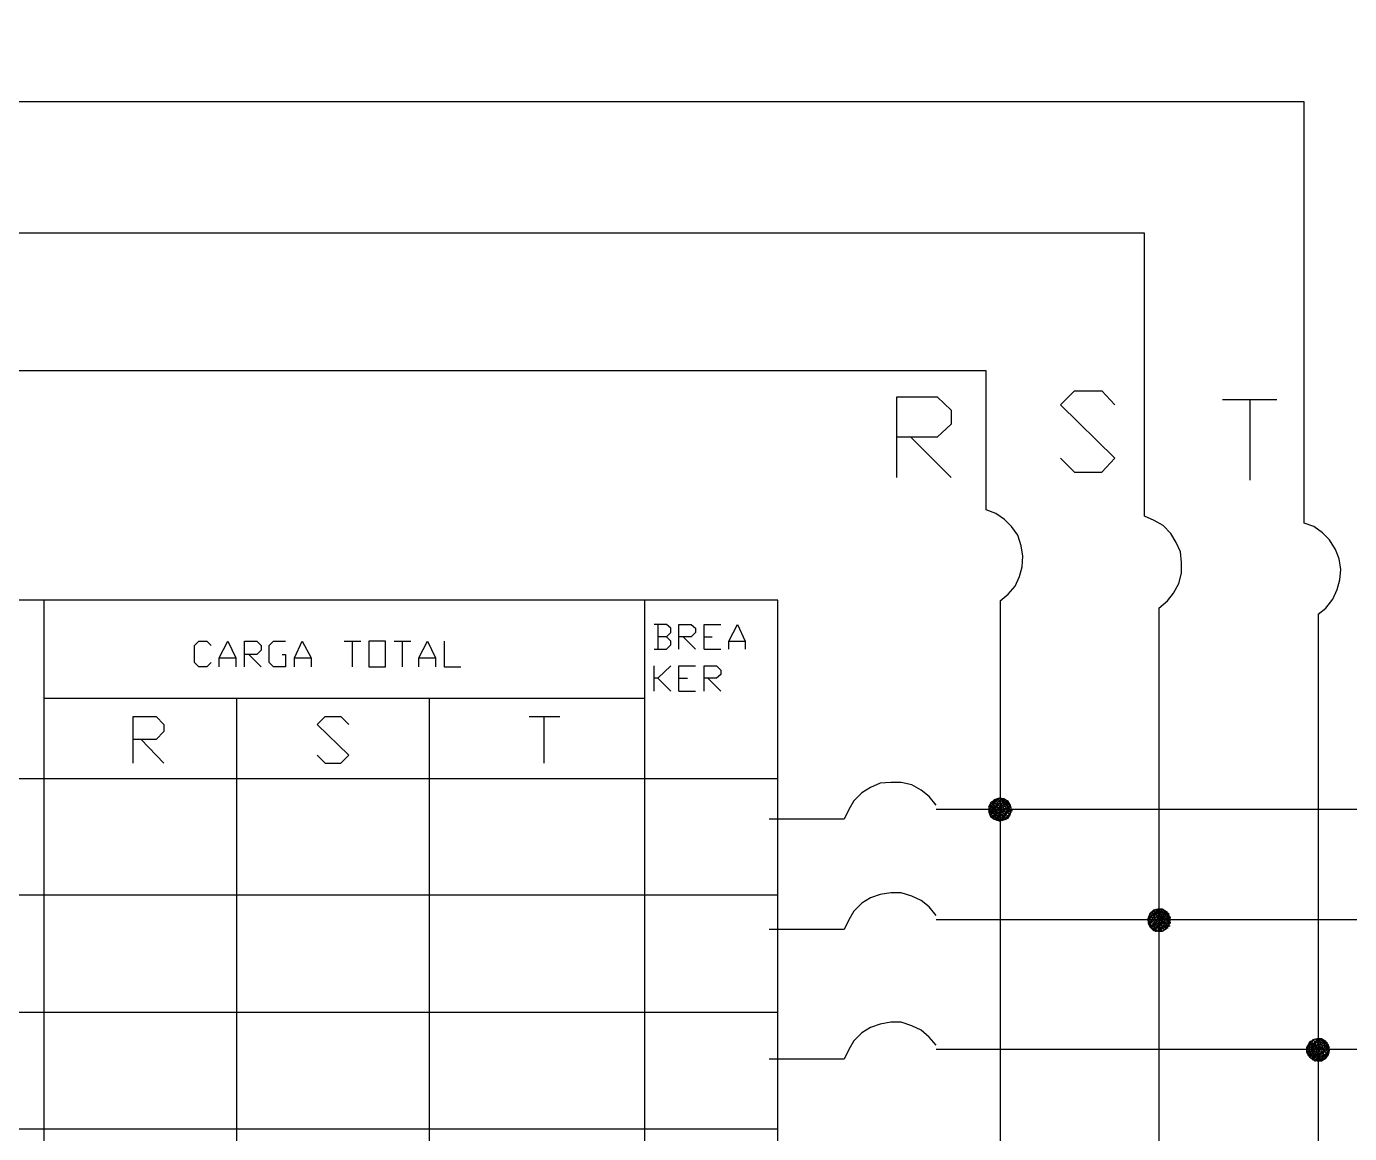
# Model space of a CAD drawing. Header units: metres. Extents: x 0 to 32.6, y 0 to 21.3.
# Drawn here: x 2.562 to 4.084, y 17.468 to 18.742 of the extents above; entities that cross this region are included whole.
import ezdxf

# ---------------------------------------------------------------- set-up
doc = ezdxf.new("R2010")
doc.units = ezdxf.units.M
doc.layers.add('TABLA', color=7, linetype='Continuous')

msp = doc.modelspace()

# ---------------------------------------------------------------- linework, layer by layer
at = {"layer": 'TABLA'}
for p, q in [((3.9383, 18.3127), (4.0008, 18.3127)), ((3.9696, 18.3127), (3.9696, 18.22)), ((3.5795, 18.2693), (3.6259, 18.223)), ((2.5817, 18.0819), (2.5817, 16.7999)), ((3.2731, 18.0819), (3.2731, 16.7999)), ((3.6823, 18.0809), (3.6823, 16.8583)), ((3.8648, 18.0728), (3.8648, 16.8523)), ((4.0482, 18.0658), (4.0482, 16.8492)), ((3.2883, 18.0537), (3.2883, 18.0254)), ((2.9274, 18.0345), (2.9466, 18.0345)), ((2.9365, 18.0345), (2.9365, 18.0053)), ((2.9849, 18.0345), (3.004, 18.0345)), ((2.994, 18.0345), (2.994, 18.0053)), ((3.3175, 18.0396), (3.3316, 18.0254)), ((3.3417, 18.0396), (3.3507, 18.0396)), ((3.3699, 18.0345), (3.389, 18.0345)), ((2.8176, 18.0194), (2.8317, 18.0053)), ((3.3417, 18.0254), (3.3608, 18.0254)), ((2.7833, 18.0154), (2.8025, 18.0154)), ((2.87, 18.0154), (2.8891, 18.0154)), ((3.0131, 18.0154), (3.0323, 18.0154)), ((3.2842, 17.9771), (3.2842, 18.0063)), ((3.2883, 17.9922), (3.3034, 17.9771)), ((3.3124, 17.9922), (3.3225, 17.9922)), ((3.3457, 17.9922), (3.3608, 17.9771)), ((3.3124, 17.9771), (3.3316, 17.9771)), ((2.5817, 17.969), (3.2731, 17.969)), ((2.8035, 17.969), (2.8035, 16.7999)), ((3.0252, 17.969), (3.0252, 16.7999)), ((3.1401, 17.9478), (3.1754, 17.9478)), ((3.1572, 17.9478), (3.1572, 17.8944)), ((2.6936, 17.9216), (2.7198, 17.8944)), ((3.4263, 17.8763), (1.8077, 17.8763)), ((3.6713, 17.8491), (3.6733, 17.8501)), ((3.6733, 17.8491), (3.6753, 17.8501)), ((3.6733, 17.847), (3.6743, 17.8491)), ((3.6743, 17.8511), (3.6753, 17.8511)), ((3.6743, 17.8481), (3.6763, 17.8491)), ((3.6753, 17.8511), (3.6773, 17.8521)), ((3.6753, 17.8491), (3.6763, 17.8511)), ((3.6763, 17.8501), (3.6783, 17.8511)), ((3.6763, 17.8481), (3.6773, 17.8501)), ((3.6773, 17.8511), (3.6783, 17.8531)), ((3.6783, 17.8521), (3.6803, 17.8531)), ((3.6783, 17.8501), (3.6793, 17.8521)), ((3.6783, 17.8491), (3.6793, 17.8501)), ((3.6793, 17.8531), (3.6803, 17.8531)), ((3.6793, 17.847), (3.6803, 17.8491)), ((3.6803, 17.8521), (3.6813, 17.8541)), ((3.6803, 17.8511), (3.6813, 17.8521)), ((3.6803, 17.8481), (3.6823, 17.8491)), ((3.6813, 17.8501), (3.6823, 17.8511)), ((3.6823, 17.8531), (3.6833, 17.8541)), ((3.6823, 17.8531), (3.6833, 17.8531)), ((3.6823, 17.8511), (3.6833, 17.8511)), ((3.6823, 17.8501), (3.6844, 17.8511)), ((3.6823, 17.8481), (3.6833, 17.8501)), ((3.6833, 17.8521), (3.6844, 17.8531)), ((3.6833, 17.8511), (3.6844, 17.8511)), ((3.6844, 17.8521), (3.6864, 17.8531)), ((3.6844, 17.8491), (3.6854, 17.8501)), ((3.6854, 17.8531), (3.6864, 17.8531)), ((3.6854, 17.8511), (3.6864, 17.8511)), ((3.6854, 17.8481), (3.6864, 17.8491)), ((3.6864, 17.8511), (3.6874, 17.8521)), ((3.6874, 17.8501), (3.6884, 17.8511)), ((3.6874, 17.8491), (3.6884, 17.8491)), ((3.6884, 17.8481), (3.6904, 17.8501)), ((3.6894, 17.8511), (3.6904, 17.8511)), ((3.6894, 17.8491), (3.6904, 17.8491)), ((3.6904, 17.8511), (3.6914, 17.8511)), ((3.6904, 17.8491), (3.6914, 17.8501)), ((3.6914, 17.8481), (3.6924, 17.8491)), ((4.0996, 17.841), (3.6088, 17.841)), ((3.6692, 17.844), (3.6702, 17.845)), ((3.6692, 17.843), (3.6702, 17.843)), ((3.6692, 17.842), (3.6702, 17.842)), ((3.6692, 17.841), (3.6702, 17.841)), ((3.6692, 17.84), (3.6702, 17.841)), ((3.6692, 17.839), (3.6702, 17.84)), ((3.6702, 17.846), (3.6713, 17.846)), ((3.6702, 17.844), (3.6723, 17.845)), ((3.6702, 17.842), (3.6713, 17.843)), ((3.6702, 17.838), (3.6713, 17.839)), ((3.6702, 17.837), (3.6713, 17.837)), ((3.6702, 17.836), (3.6713, 17.837)), ((3.6713, 17.847), (3.6723, 17.8481)), ((3.6713, 17.845), (3.6723, 17.847)), ((3.6713, 17.844), (3.6723, 17.844)), ((3.6713, 17.841), (3.6723, 17.842)), ((3.6713, 17.841), (3.6723, 17.841)), ((3.6713, 17.84), (3.6723, 17.84)), ((3.6713, 17.838), (3.6723, 17.838)), ((3.6713, 17.835), (3.6723, 17.836)), ((3.6723, 17.846), (3.6743, 17.847)), ((3.6723, 17.844), (3.6733, 17.846)), ((3.6723, 17.841), (3.6743, 17.843)), ((3.6723, 17.84), (3.6733, 17.841)), ((3.6723, 17.839), (3.6733, 17.839)), ((3.6723, 17.838), (3.6733, 17.839)), ((3.6723, 17.8339), (3.6733, 17.835)), ((3.6733, 17.843), (3.6743, 17.844)), ((3.6733, 17.841), (3.6743, 17.841)), ((3.6733, 17.84), (3.6743, 17.84)), ((3.6733, 17.837), (3.6743, 17.838)), ((3.6733, 17.8339), (3.6743, 17.8339)), ((3.6743, 17.846), (3.6753, 17.8481)), ((3.6743, 17.842), (3.6763, 17.843)), ((3.6743, 17.841), (3.6753, 17.842)), ((3.6743, 17.84), (3.6743, 17.841)), ((3.6743, 17.836), (3.6753, 17.837)), ((3.6743, 17.835), (3.6753, 17.835)), ((3.6743, 17.8339), (3.6753, 17.835)), ((3.6753, 17.847), (3.6773, 17.8481)), ((3.6753, 17.845), (3.6763, 17.846)), ((3.6753, 17.843), (3.6763, 17.845)), ((3.6753, 17.839), (3.6763, 17.84)), ((3.6753, 17.836), (3.6763, 17.836)), ((3.6753, 17.8329), (3.6763, 17.8339)), ((3.6763, 17.844), (3.6783, 17.845)), ((3.6763, 17.842), (3.6773, 17.844)), ((3.6763, 17.841), (3.6773, 17.842)), ((3.6763, 17.838), (3.6783, 17.839)), ((3.6763, 17.836), (3.6773, 17.838)), ((3.6763, 17.837), (3.6773, 17.837)), ((3.6763, 17.835), (3.6773, 17.835)), ((3.6773, 17.847), (3.6793, 17.8481)), ((3.6773, 17.845), (3.6783, 17.847)), ((3.6773, 17.843), (3.6793, 17.844)), ((3.6773, 17.841), (3.6783, 17.842)), ((3.6773, 17.841), (3.6783, 17.841)), ((3.6773, 17.835), (3.6783, 17.836)), ((3.6783, 17.846), (3.6803, 17.847)), ((3.6783, 17.844), (3.6793, 17.846)), ((3.6783, 17.841), (3.6793, 17.841)), ((3.6783, 17.84), (3.6793, 17.841)), ((3.6783, 17.838), (3.6793, 17.84)), ((3.6783, 17.8339), (3.6793, 17.835)), ((3.6783, 17.8319), (3.6793, 17.8339)), ((3.6793, 17.845), (3.6813, 17.846)), ((3.6793, 17.843), (3.6803, 17.844)), ((3.6793, 17.841), (3.6803, 17.843)), ((3.6793, 17.841), (3.6803, 17.841)), ((3.6793, 17.839), (3.6813, 17.84)), ((3.6793, 17.837), (3.6803, 17.838)), ((3.6793, 17.8329), (3.6813, 17.8339)), ((3.6803, 17.846), (3.6813, 17.8481)), ((3.6803, 17.842), (3.6823, 17.843)), ((3.6803, 17.841), (3.6813, 17.842)), ((3.6803, 17.84), (3.6803, 17.841)), ((3.6803, 17.836), (3.6823, 17.837)), ((3.6803, 17.8339), (3.6813, 17.836)), ((3.6803, 17.835), (3.6813, 17.835)), ((3.6813, 17.845), (3.6823, 17.846)), ((3.6813, 17.843), (3.6823, 17.845)), ((3.6813, 17.839), (3.6823, 17.84)), ((3.6813, 17.835), (3.6823, 17.835)), ((3.6813, 17.8329), (3.6823, 17.8339)), ((3.6823, 17.8481), (3.6833, 17.8481)), ((3.6823, 17.847), (3.6833, 17.8481)), ((3.6823, 17.847), (3.6833, 17.847)), ((3.6823, 17.845), (3.6833, 17.845)), ((3.6823, 17.844), (3.6844, 17.845)), ((3.6823, 17.842), (3.6833, 17.844)), ((3.6823, 17.842), (3.6833, 17.842)), ((3.6823, 17.841), (3.6833, 17.841)), ((3.6823, 17.84), (3.6833, 17.84)), ((3.6823, 17.839), (3.6833, 17.839)), ((3.6823, 17.838), (3.6844, 17.839)), ((3.6823, 17.838), (3.6833, 17.838)), ((3.6823, 17.836), (3.6833, 17.838)), ((3.6823, 17.836), (3.6833, 17.836)), ((3.6823, 17.835), (3.6833, 17.836)), ((3.6823, 17.8339), (3.6833, 17.8339)), ((3.6833, 17.846), (3.6844, 17.847)), ((3.6833, 17.843), (3.6854, 17.844)), ((3.6833, 17.841), (3.6844, 17.843)), ((3.6833, 17.841), (3.6844, 17.841)), ((3.6833, 17.839), (3.6844, 17.841)), ((3.6833, 17.837), (3.6854, 17.838)), ((3.6833, 17.835), (3.6844, 17.836)), ((3.6844, 17.846), (3.6864, 17.847)), ((3.6844, 17.844), (3.6854, 17.846)), ((3.6844, 17.841), (3.6854, 17.841)), ((3.6844, 17.84), (3.6854, 17.841)), ((3.6844, 17.838), (3.6854, 17.84)), ((3.6844, 17.8339), (3.6864, 17.835)), ((3.6844, 17.8319), (3.6854, 17.8339)), ((3.6854, 17.842), (3.6864, 17.843)), ((3.6854, 17.841), (3.6864, 17.841)), ((3.6854, 17.839), (3.6874, 17.84)), ((3.6854, 17.837), (3.6864, 17.839)), ((3.6854, 17.8329), (3.6874, 17.8339)), ((3.6864, 17.846), (3.6874, 17.8481)), ((3.6864, 17.845), (3.6874, 17.846)), ((3.6864, 17.842), (3.6884, 17.843)), ((3.6864, 17.841), (3.6874, 17.842)), ((3.6864, 17.84), (3.6864, 17.841)), ((3.6864, 17.836), (3.6884, 17.837)), ((3.6864, 17.8339), (3.6874, 17.836)), ((3.6874, 17.847), (3.6884, 17.847)), ((3.6874, 17.844), (3.6884, 17.845)), ((3.6874, 17.841), (3.6894, 17.842)), ((3.6874, 17.841), (3.6884, 17.841)), ((3.6874, 17.839), (3.6884, 17.841)), ((3.6874, 17.838), (3.6884, 17.839)), ((3.6874, 17.835), (3.6894, 17.836)), ((3.6874, 17.8329), (3.6884, 17.835)), ((3.6884, 17.847), (3.6894, 17.8481)), ((3.6884, 17.842), (3.6894, 17.844)), ((3.6884, 17.838), (3.6904, 17.839)), ((3.6884, 17.836), (3.6894, 17.838)), ((3.6884, 17.8339), (3.6904, 17.835)), ((3.6894, 17.846), (3.6904, 17.847)), ((3.6894, 17.843), (3.6904, 17.843)), ((3.6894, 17.84), (3.6904, 17.841)), ((3.6894, 17.837), (3.6914, 17.838)), ((3.6894, 17.835), (3.6904, 17.837)), ((3.6904, 17.844), (3.6914, 17.846)), ((3.6904, 17.843), (3.6914, 17.844)), ((3.6904, 17.841), (3.6914, 17.841)), ((3.6904, 17.84), (3.6914, 17.841)), ((3.6904, 17.838), (3.6914, 17.84)), ((3.6904, 17.8339), (3.6924, 17.835)), ((3.6904, 17.8319), (3.6914, 17.8339)), ((3.6914, 17.847), (3.6924, 17.847)), ((3.6914, 17.845), (3.6924, 17.845)), ((3.6914, 17.842), (3.6924, 17.843)), ((3.6914, 17.839), (3.6934, 17.84)), ((3.6914, 17.837), (3.6924, 17.839)), ((3.6914, 17.836), (3.6924, 17.837)), ((3.6914, 17.8329), (3.6934, 17.8339)), ((3.6924, 17.847), (3.6934, 17.847)), ((3.6924, 17.846), (3.6934, 17.846)), ((3.6924, 17.845), (3.6934, 17.846)), ((3.6924, 17.841), (3.6934, 17.842)), ((3.6924, 17.84), (3.6924, 17.841)), ((3.6924, 17.8339), (3.6934, 17.836)), ((3.6934, 17.844), (3.6944, 17.845)), ((3.6934, 17.841), (3.6944, 17.841)), ((3.6934, 17.839), (3.6954, 17.841)), ((3.6934, 17.838), (3.6944, 17.839)), ((3.6934, 17.835), (3.6944, 17.835)), ((3.6944, 17.843), (3.6954, 17.843)), ((3.6944, 17.842), (3.6954, 17.842)), ((3.6944, 17.841), (3.6954, 17.842)), ((3.6944, 17.836), (3.6944, 17.837)), ((3.6954, 17.84), (3.6964, 17.84)), ((3.5029, 17.8299), (3.4163, 17.8299)), ((3.6723, 17.8329), (3.6733, 17.8329)), ((3.6723, 17.8319), (3.6733, 17.8329)), ((3.6733, 17.8309), (3.6743, 17.8319)), ((3.6743, 17.8329), (3.6753, 17.8329)), ((3.6743, 17.8299), (3.6753, 17.8309)), ((3.6753, 17.8299), (3.6773, 17.8309)), ((3.6763, 17.8319), (3.6773, 17.8329)), ((3.6763, 17.8309), (3.6773, 17.8309)), ((3.6763, 17.8289), (3.6763, 17.8299)), ((3.6773, 17.8319), (3.6783, 17.8319)), ((3.6773, 17.8299), (3.6793, 17.8319)), ((3.6773, 17.8289), (3.6783, 17.8299)), ((3.6783, 17.8329), (3.6793, 17.8329)), ((3.6783, 17.8309), (3.6793, 17.8309)), ((3.6793, 17.8309), (3.6803, 17.8319)), ((3.6793, 17.8279), (3.6793, 17.8289)), ((3.6803, 17.8329), (3.6813, 17.8329)), ((3.6803, 17.8299), (3.6813, 17.8309)), ((3.6803, 17.8279), (3.6813, 17.8299)), ((3.6803, 17.8289), (3.6813, 17.8289)), ((3.6813, 17.8289), (3.6823, 17.8289)), ((3.6813, 17.8279), (3.6823, 17.8279)), ((3.6823, 17.8319), (3.6833, 17.8329)), ((3.6823, 17.8299), (3.6833, 17.8319)), ((3.6823, 17.8309), (3.6833, 17.8309)), ((3.6823, 17.8299), (3.6833, 17.8299)), ((3.6823, 17.8289), (3.6833, 17.8299)), ((3.6823, 17.8289), (3.6833, 17.8289)), ((3.6823, 17.8279), (3.6833, 17.8279)), ((3.6833, 17.8309), (3.6854, 17.8319)), ((3.6833, 17.8289), (3.6844, 17.8299)), ((3.6844, 17.8309), (3.6854, 17.8309)), ((3.6844, 17.8279), (3.6854, 17.8289)), ((3.6854, 17.8309), (3.6864, 17.8329)), ((3.6864, 17.8299), (3.6874, 17.8309)), ((3.6864, 17.8289), (3.6874, 17.8299)), ((3.6884, 17.8319), (3.6904, 17.8329)), ((3.6884, 17.8299), (3.6894, 17.8319)), ((3.6884, 17.8289), (3.6894, 17.8299)), ((3.6894, 17.8309), (3.6914, 17.8319)), ((3.4263, 17.7422), (1.8077, 17.7422)), ((4.0996, 17.714), (3.6088, 17.714)), ((3.8527, 17.717), (3.8537, 17.717)), ((3.8527, 17.715), (3.8527, 17.716)), ((3.8527, 17.715), (3.8547, 17.716)), ((3.8527, 17.714), (3.8537, 17.715)), ((3.8527, 17.714), (3.8537, 17.714)), ((3.8527, 17.713), (3.8527, 17.714)), ((3.8527, 17.712), (3.8537, 17.713)), ((3.8537, 17.719), (3.8547, 17.719)), ((3.8537, 17.718), (3.8557, 17.719)), ((3.8537, 17.716), (3.8547, 17.718)), ((3.8537, 17.714), (3.8557, 17.715)), ((3.8537, 17.714), (3.8547, 17.714)), ((3.8537, 17.712), (3.8557, 17.713)), ((3.8537, 17.71), (3.8547, 17.712)), ((3.8547, 17.7201), (3.8557, 17.7211)), ((3.8547, 17.717), (3.8567, 17.718)), ((3.8547, 17.715), (3.8557, 17.717)), ((3.8547, 17.711), (3.8567, 17.712)), ((3.8557, 17.718), (3.8567, 17.7201)), ((3.8557, 17.714), (3.8577, 17.715)), ((3.8557, 17.712), (3.8567, 17.714)), ((3.8567, 17.7221), (3.8577, 17.7231)), ((3.8567, 17.719), (3.8587, 17.7201)), ((3.8567, 17.717), (3.8577, 17.719)), ((3.8567, 17.716), (3.8577, 17.717)), ((3.8567, 17.714), (3.8577, 17.714)), ((3.8567, 17.713), (3.8577, 17.714)), ((3.8567, 17.711), (3.8577, 17.713)), ((3.8577, 17.7201), (3.8587, 17.7221)), ((3.8577, 17.714), (3.8587, 17.716)), ((3.8577, 17.714), (3.8587, 17.714)), ((3.8577, 17.712), (3.8597, 17.713)), ((3.8587, 17.7241), (3.8597, 17.7251)), ((3.8587, 17.7211), (3.8597, 17.7211)), ((3.8587, 17.718), (3.8597, 17.719)), ((3.8587, 17.715), (3.8607, 17.716)), ((3.8587, 17.714), (3.8597, 17.715)), ((3.8587, 17.713), (3.8587, 17.714)), ((3.8597, 17.7231), (3.8607, 17.7241)), ((3.8597, 17.7221), (3.8607, 17.7221)), ((3.8597, 17.7211), (3.8607, 17.7221)), ((3.8597, 17.716), (3.8607, 17.718)), ((3.8597, 17.712), (3.8617, 17.714)), ((3.8597, 17.71), (3.8607, 17.712)), ((3.8607, 17.7231), (3.8617, 17.7231)), ((3.8607, 17.7201), (3.8617, 17.7211)), ((3.8607, 17.717), (3.8627, 17.718)), ((3.8607, 17.715), (3.8617, 17.717)), ((3.8607, 17.714), (3.8617, 17.715)), ((3.8607, 17.711), (3.8627, 17.712)), ((3.8617, 17.7251), (3.8638, 17.7261)), ((3.8617, 17.7241), (3.8627, 17.7241)), ((3.8617, 17.7231), (3.8627, 17.7241)), ((3.8617, 17.7221), (3.8627, 17.7221)), ((3.8617, 17.719), (3.8627, 17.7201)), ((3.8617, 17.718), (3.8627, 17.718)), ((3.8617, 17.712), (3.8627, 17.714)), ((3.8627, 17.7251), (3.8638, 17.7251)), ((3.8627, 17.7221), (3.8638, 17.7231)), ((3.8627, 17.719), (3.8638, 17.719)), ((3.8627, 17.716), (3.8638, 17.717)), ((3.8627, 17.714), (3.8638, 17.714)), ((3.8627, 17.713), (3.8638, 17.714)), ((3.8627, 17.711), (3.8638, 17.713)), ((3.8638, 17.7251), (3.8648, 17.7261)), ((3.8638, 17.7211), (3.8648, 17.7221)), ((3.8638, 17.7201), (3.8648, 17.7201)), ((3.8638, 17.719), (3.8648, 17.7201)), ((3.8638, 17.718), (3.8648, 17.718)), ((3.8638, 17.715), (3.8648, 17.716)), ((3.8638, 17.714), (3.8648, 17.714)), ((3.8638, 17.714), (3.8648, 17.714)), ((3.8648, 17.7261), (3.8658, 17.7261)), ((3.8648, 17.7261), (3.8658, 17.7261)), ((3.8648, 17.7251), (3.8658, 17.7251)), ((3.8648, 17.7241), (3.8648, 17.7251)), ((3.8648, 17.7211), (3.8658, 17.7211)), ((3.8648, 17.7201), (3.8668, 17.7211)), ((3.8648, 17.719), (3.8658, 17.719)), ((3.8648, 17.718), (3.8648, 17.719)), ((3.8648, 17.715), (3.8668, 17.716)), ((3.8648, 17.715), (3.8658, 17.715)), ((3.8648, 17.714), (3.8658, 17.714)), ((3.8648, 17.712), (3.8648, 17.713)), ((3.8648, 17.713), (3.8658, 17.713)), ((3.8658, 17.7231), (3.8678, 17.7241)), ((3.8658, 17.7211), (3.8668, 17.7231)), ((3.8658, 17.7221), (3.8668, 17.7221)), ((3.8658, 17.7201), (3.8668, 17.7201)), ((3.8658, 17.717), (3.8668, 17.718)), ((3.8658, 17.716), (3.8668, 17.716)), ((3.8658, 17.714), (3.8668, 17.714)), ((3.8658, 17.711), (3.8668, 17.712)), ((3.8668, 17.7261), (3.8678, 17.7261)), ((3.8668, 17.7221), (3.8688, 17.7231)), ((3.8668, 17.7201), (3.8678, 17.7211)), ((3.8668, 17.717), (3.8678, 17.717)), ((3.8668, 17.715), (3.8688, 17.717)), ((3.8668, 17.714), (3.8678, 17.715)), ((3.8668, 17.711), (3.8688, 17.712)), ((3.8678, 17.7251), (3.8688, 17.7261)), ((3.8678, 17.7231), (3.8688, 17.7251)), ((3.8678, 17.719), (3.8688, 17.7201)), ((3.8678, 17.717), (3.8688, 17.719)), ((3.8678, 17.718), (3.8688, 17.718)), ((3.8678, 17.716), (3.8688, 17.716)), ((3.8678, 17.713), (3.8688, 17.714)), ((3.8678, 17.712), (3.8688, 17.712)), ((3.8688, 17.7241), (3.8708, 17.7251)), ((3.8688, 17.7221), (3.8698, 17.7231)), ((3.8688, 17.718), (3.8708, 17.719)), ((3.8688, 17.716), (3.8698, 17.717)), ((3.8688, 17.714), (3.8698, 17.714)), ((3.8688, 17.713), (3.8698, 17.714)), ((3.8688, 17.711), (3.8698, 17.713)), ((3.8698, 17.7251), (3.8698, 17.7261)), ((3.8698, 17.7211), (3.8718, 17.7221)), ((3.8698, 17.719), (3.8708, 17.7211)), ((3.8698, 17.7201), (3.8708, 17.7201)), ((3.8698, 17.718), (3.8708, 17.718)), ((3.8698, 17.715), (3.8708, 17.716)), ((3.8698, 17.714), (3.8708, 17.715)), ((3.8698, 17.714), (3.8708, 17.714)), ((3.8698, 17.712), (3.8708, 17.712)), ((3.8708, 17.7241), (3.8718, 17.7251)), ((3.8708, 17.7201), (3.8728, 17.7211)), ((3.8708, 17.718), (3.8718, 17.719)), ((3.8708, 17.714), (3.8728, 17.715)), ((3.8708, 17.714), (3.8718, 17.714)), ((3.8708, 17.713), (3.8718, 17.713)), ((3.8708, 17.712), (3.8718, 17.713)), ((3.8718, 17.7231), (3.8728, 17.7241)), ((3.8718, 17.7211), (3.8728, 17.7231)), ((3.8718, 17.717), (3.8728, 17.718)), ((3.8718, 17.715), (3.8728, 17.717)), ((3.8718, 17.716), (3.8728, 17.716)), ((3.8718, 17.714), (3.8728, 17.714)), ((3.8718, 17.711), (3.8728, 17.712)), ((3.8728, 17.7221), (3.8738, 17.7231)), ((3.8728, 17.7201), (3.8738, 17.7221)), ((3.8728, 17.716), (3.8748, 17.717)), ((3.8728, 17.714), (3.8738, 17.715)), ((3.8738, 17.7231), (3.8748, 17.7231)), ((3.8738, 17.719), (3.8759, 17.7201)), ((3.8738, 17.717), (3.8748, 17.719)), ((3.8738, 17.716), (3.8748, 17.716)), ((3.8738, 17.713), (3.8748, 17.714)), ((3.8738, 17.712), (3.8748, 17.712)), ((3.8748, 17.7221), (3.8759, 17.7221)), ((3.8748, 17.718), (3.8769, 17.719)), ((3.8748, 17.716), (3.8759, 17.718)), ((3.8748, 17.714), (3.8759, 17.714)), ((3.8748, 17.712), (3.8769, 17.713)), ((3.8759, 17.7211), (3.8769, 17.7211)), ((3.8759, 17.719), (3.8769, 17.7201)), ((3.8759, 17.715), (3.8769, 17.716)), ((3.8759, 17.714), (3.8769, 17.715)), ((3.8759, 17.713), (3.8759, 17.714)), ((3.8759, 17.712), (3.8769, 17.712)), ((3.8769, 17.718), (3.8769, 17.719)), ((3.8769, 17.714), (3.8779, 17.715)), ((3.8769, 17.712), (3.8779, 17.714)), ((3.8779, 17.717), (3.8789, 17.717)), ((3.8779, 17.715), (3.8779, 17.716)), ((3.5029, 17.7029), (3.4163, 17.7029)), ((3.8527, 17.711), (3.8537, 17.711)), ((3.8527, 17.71), (3.8537, 17.71)), ((3.8527, 17.709), (3.8547, 17.71)), ((3.8537, 17.709), (3.8547, 17.709)), ((3.8537, 17.707), (3.8557, 17.709)), ((3.8537, 17.708), (3.8547, 17.708)), ((3.8547, 17.709), (3.8557, 17.711)), ((3.8547, 17.707), (3.8557, 17.707)), ((3.8547, 17.7059), (3.8557, 17.7059)), ((3.8557, 17.71), (3.8577, 17.711)), ((3.8557, 17.708), (3.8567, 17.709)), ((3.8557, 17.7059), (3.8567, 17.708)), ((3.8557, 17.7049), (3.8567, 17.7059)), ((3.8557, 17.7049), (3.8567, 17.7049)), ((3.8567, 17.707), (3.8587, 17.708)), ((3.8567, 17.7049), (3.8577, 17.707)), ((3.8567, 17.7039), (3.8577, 17.7049)), ((3.8577, 17.71), (3.8597, 17.711)), ((3.8577, 17.708), (3.8587, 17.71)), ((3.8577, 17.7059), (3.8597, 17.707)), ((3.8577, 17.7039), (3.8587, 17.7049)), ((3.8577, 17.7029), (3.8587, 17.7039)), ((3.8587, 17.709), (3.8607, 17.71)), ((3.8587, 17.707), (3.8597, 17.709)), ((3.8587, 17.7029), (3.8607, 17.7039)), ((3.8597, 17.708), (3.8617, 17.709)), ((3.8597, 17.7059), (3.8607, 17.707)), ((3.8597, 17.7039), (3.8607, 17.7059)), ((3.8597, 17.7019), (3.8597, 17.7029)), ((3.8597, 17.7019), (3.8617, 17.7029)), ((3.8607, 17.709), (3.8617, 17.711)), ((3.8607, 17.7049), (3.8627, 17.7059)), ((3.8607, 17.7029), (3.8617, 17.7049)), ((3.8607, 17.7009), (3.8617, 17.7009)), ((3.8617, 17.71), (3.8638, 17.711)), ((3.8617, 17.7059), (3.8627, 17.708)), ((3.8617, 17.7039), (3.8638, 17.7049)), ((3.8617, 17.7019), (3.8627, 17.7029)), ((3.8617, 17.7009), (3.8627, 17.7019)), ((3.8627, 17.707), (3.8648, 17.708)), ((3.8627, 17.7049), (3.8638, 17.707)), ((3.8627, 17.7009), (3.8648, 17.7019)), ((3.8638, 17.708), (3.8648, 17.71)), ((3.8638, 17.7059), (3.8648, 17.707)), ((3.8638, 17.7039), (3.8648, 17.7059)), ((3.8638, 17.7019), (3.8648, 17.7039)), ((3.8638, 17.7009), (3.8648, 17.7009)), ((3.8648, 17.709), (3.8668, 17.71)), ((3.8648, 17.709), (3.8658, 17.709)), ((3.8648, 17.708), (3.8658, 17.709)), ((3.8648, 17.707), (3.8648, 17.708)), ((3.8648, 17.707), (3.8658, 17.707)), ((3.8648, 17.7029), (3.8668, 17.7039)), ((3.8648, 17.7029), (3.8658, 17.7029)), ((3.8648, 17.7019), (3.8658, 17.7029)), ((3.8648, 17.7009), (3.8648, 17.7019)), ((3.8648, 17.7009), (3.8658, 17.7009)), ((3.8658, 17.708), (3.8678, 17.709)), ((3.8658, 17.7039), (3.8668, 17.7059)), ((3.8658, 17.7019), (3.8678, 17.7029)), ((3.8658, 17.7009), (3.8668, 17.7019)), ((3.8668, 17.709), (3.8678, 17.711)), ((3.8668, 17.7049), (3.8688, 17.7059)), ((3.8668, 17.7029), (3.8678, 17.7049)), ((3.8678, 17.71), (3.8688, 17.71)), ((3.8678, 17.707), (3.8688, 17.708)), ((3.8678, 17.7039), (3.8698, 17.7049)), ((3.8678, 17.7019), (3.8688, 17.7039)), ((3.8678, 17.7009), (3.8688, 17.7019)), ((3.8688, 17.71), (3.8698, 17.711)), ((3.8688, 17.707), (3.8708, 17.708)), ((3.8688, 17.7049), (3.8698, 17.707)), ((3.8688, 17.7009), (3.8708, 17.7019)), ((3.8698, 17.709), (3.8708, 17.71)), ((3.8698, 17.7059), (3.8718, 17.707)), ((3.8698, 17.7029), (3.8708, 17.7039)), ((3.8708, 17.707), (3.8718, 17.709)), ((3.8708, 17.7029), (3.8728, 17.7039)), ((3.8708, 17.7019), (3.8718, 17.7029)), ((3.8718, 17.71), (3.8728, 17.71)), ((3.8718, 17.708), (3.8728, 17.708)), ((3.8718, 17.7049), (3.8728, 17.7059)), ((3.8728, 17.71), (3.8738, 17.711)), ((3.8728, 17.709), (3.8738, 17.709)), ((3.8728, 17.708), (3.8738, 17.709)), ((3.8728, 17.7029), (3.8738, 17.7049)), ((3.8738, 17.71), (3.8748, 17.71)), ((3.8738, 17.707), (3.8748, 17.708)), ((3.8748, 17.711), (3.8759, 17.711)), ((3.8748, 17.71), (3.8759, 17.711)), ((3.8748, 17.7059), (3.8759, 17.707)), ((3.8748, 17.7049), (3.8759, 17.7049)), ((3.8759, 17.709), (3.8769, 17.71)), ((3.8759, 17.708), (3.8769, 17.708)), ((3.8769, 17.707), (3.8779, 17.707)), ((3.8779, 17.711), (3.8789, 17.711)), ((3.4263, 17.6072), (1.8077, 17.6072)), ((4.0401, 17.5739), (4.0401, 17.5749)), ((4.0411, 17.5749), (4.0432, 17.5759)), ((4.0411, 17.5729), (4.0422, 17.5749)), ((4.0432, 17.5749), (4.0442, 17.5769)), ((4.0432, 17.5739), (4.0442, 17.5749)), ((4.0442, 17.5739), (4.0462, 17.5749)), ((4.0452, 17.5769), (4.0462, 17.5769)), ((4.0452, 17.5759), (4.0462, 17.5769)), ((4.0462, 17.5759), (4.0482, 17.5769)), ((4.0462, 17.5739), (4.0472, 17.5759)), ((4.0472, 17.5749), (4.0482, 17.5759)), ((4.0482, 17.5769), (4.0492, 17.5769)), ((4.0482, 17.5769), (4.0492, 17.5769)), ((4.0482, 17.5759), (4.0492, 17.5759)), ((4.0482, 17.5759), (4.0492, 17.5759)), ((4.0482, 17.5739), (4.0482, 17.5749)), ((4.0492, 17.5769), (4.0502, 17.5769)), ((4.0492, 17.5749), (4.0512, 17.5769)), ((4.0492, 17.5739), (4.0502, 17.5749)), ((4.0502, 17.5769), (4.0512, 17.5769)), ((4.0512, 17.5759), (4.0522, 17.5769)), ((4.0522, 17.5749), (4.0532, 17.5759)), ((4.0532, 17.5749), (4.0542, 17.5749)), ((4.0532, 17.5729), (4.0553, 17.5749)), ((4.0542, 17.5749), (4.0542, 17.5759)), ((4.0553, 17.5739), (4.0563, 17.5749)), ((4.0996, 17.5648), (3.6088, 17.5648)), ((4.0351, 17.5648), (4.0361, 17.5648)), ((4.0351, 17.5638), (4.0361, 17.5648)), ((4.0351, 17.5628), (4.0361, 17.5638)), ((4.0351, 17.5618), (4.0361, 17.5618)), ((4.0361, 17.5689), (4.0371, 17.5699)), ((4.0361, 17.5689), (4.0371, 17.5689)), ((4.0361, 17.5679), (4.0371, 17.5679)), ((4.0361, 17.5658), (4.0371, 17.5669)), ((4.0361, 17.5648), (4.0371, 17.5658)), ((4.0361, 17.5648), (4.0371, 17.5648)), ((4.0361, 17.5628), (4.0371, 17.5628)), ((4.0361, 17.5598), (4.0371, 17.5608)), ((4.0371, 17.5709), (4.0391, 17.5719)), ((4.0371, 17.5689), (4.0381, 17.5699)), ((4.0371, 17.5648), (4.0391, 17.5658)), ((4.0371, 17.5648), (4.0381, 17.5648)), ((4.0371, 17.5638), (4.0381, 17.5638)), ((4.0371, 17.5628), (4.0381, 17.5638)), ((4.0371, 17.5578), (4.0381, 17.5598)), ((4.0381, 17.5719), (4.0391, 17.5739)), ((4.0381, 17.5679), (4.0391, 17.5689)), ((4.0381, 17.5658), (4.0391, 17.5679)), ((4.0381, 17.5669), (4.0391, 17.5669)), ((4.0381, 17.5648), (4.0391, 17.5648)), ((4.0381, 17.5618), (4.0391, 17.5628)), ((4.0381, 17.5608), (4.0391, 17.5608)), ((4.0391, 17.5729), (4.0411, 17.5739)), ((4.0391, 17.5709), (4.0401, 17.5729)), ((4.0391, 17.5669), (4.0411, 17.5679)), ((4.0391, 17.5648), (4.0401, 17.5658)), ((4.0391, 17.5608), (4.0401, 17.5618)), ((4.0391, 17.5598), (4.0401, 17.5598)), ((4.0391, 17.5588), (4.0401, 17.5598)), ((4.0401, 17.5699), (4.0422, 17.5709)), ((4.0401, 17.5679), (4.0411, 17.5699)), ((4.0401, 17.5669), (4.0411, 17.5669)), ((4.0401, 17.5638), (4.0411, 17.5648)), ((4.0401, 17.5628), (4.0411, 17.5628)), ((4.0401, 17.5608), (4.0411, 17.5608)), ((4.0411, 17.5689), (4.0432, 17.5699)), ((4.0411, 17.5669), (4.0422, 17.5689)), ((4.0411, 17.5648), (4.0422, 17.5648)), ((4.0411, 17.5628), (4.0432, 17.5638)), ((4.0411, 17.5618), (4.0422, 17.5618)), ((4.0411, 17.5608), (4.0422, 17.5618)), ((4.0422, 17.5719), (4.0442, 17.5729)), ((4.0422, 17.5699), (4.0432, 17.5719)), ((4.0422, 17.5658), (4.0432, 17.5669)), ((4.0422, 17.5648), (4.0432, 17.5658)), ((4.0422, 17.5638), (4.0422, 17.5648)), ((4.0422, 17.5628), (4.0432, 17.5628)), ((4.0422, 17.5598), (4.0432, 17.5608)), ((4.0432, 17.5709), (4.0452, 17.5719)), ((4.0432, 17.5689), (4.0442, 17.5709)), ((4.0432, 17.5648), (4.0452, 17.5658)), ((4.0432, 17.5628), (4.0442, 17.5648)), ((4.0432, 17.5588), (4.0442, 17.5598)), ((4.0442, 17.5719), (4.0452, 17.5739)), ((4.0442, 17.5699), (4.0462, 17.5709)), ((4.0442, 17.5679), (4.0462, 17.5689)), ((4.0442, 17.5658), (4.0452, 17.5679)), ((4.0442, 17.5648), (4.0452, 17.5648)), ((4.0442, 17.5618), (4.0452, 17.5628)), ((4.0452, 17.5729), (4.0472, 17.5739)), ((4.0452, 17.5709), (4.0462, 17.5729)), ((4.0452, 17.5669), (4.0472, 17.5679)), ((4.0452, 17.5648), (4.0462, 17.5669)), ((4.0452, 17.5648), (4.0462, 17.5648)), ((4.0452, 17.5608), (4.0472, 17.5618)), ((4.0452, 17.5588), (4.0462, 17.5608)), ((4.0452, 17.5598), (4.0462, 17.5598)), ((4.0462, 17.5699), (4.0482, 17.5709)), ((4.0462, 17.5679), (4.0472, 17.5699)), ((4.0462, 17.5658), (4.0482, 17.5669)), ((4.0462, 17.5638), (4.0472, 17.5648)), ((4.0462, 17.5618), (4.0472, 17.5638)), ((4.0472, 17.5729), (4.0482, 17.5739)), ((4.0472, 17.5719), (4.0482, 17.5729)), ((4.0472, 17.5689), (4.0482, 17.5699)), ((4.0472, 17.5669), (4.0482, 17.5679)), ((4.0472, 17.5648), (4.0482, 17.5648)), ((4.0472, 17.5628), (4.0482, 17.5638)), ((4.0472, 17.5608), (4.0482, 17.5618)), ((4.0482, 17.5729), (4.0492, 17.5729)), ((4.0482, 17.5719), (4.0492, 17.5719)), ((4.0482, 17.5709), (4.0492, 17.5719)), ((4.0482, 17.5699), (4.0482, 17.5709)), ((4.0482, 17.5699), (4.0492, 17.5699)), ((4.0482, 17.5679), (4.0482, 17.5689)), ((4.0482, 17.5679), (4.0502, 17.5689)), ((4.0482, 17.5669), (4.0492, 17.5669)), ((4.0482, 17.5658), (4.0502, 17.5669)), ((4.0482, 17.5658), (4.0492, 17.5658)), ((4.0482, 17.5648), (4.0492, 17.5648)), ((4.0482, 17.5638), (4.0492, 17.5638)), ((4.0482, 17.5618), (4.0482, 17.5628)), ((4.0482, 17.5618), (4.0502, 17.5628)), ((4.0482, 17.5598), (4.0492, 17.5608)), ((4.0482, 17.5598), (4.0492, 17.5598)), ((4.0482, 17.5588), (4.0492, 17.5598)), ((4.0492, 17.5709), (4.0512, 17.5719)), ((4.0492, 17.5689), (4.0502, 17.5709)), ((4.0492, 17.5648), (4.0512, 17.5658)), ((4.0492, 17.5648), (4.0502, 17.5648)), ((4.0492, 17.5628), (4.0502, 17.5648)), ((4.0492, 17.5588), (4.0512, 17.5598)), ((4.0502, 17.5729), (4.0512, 17.5739)), ((4.0502, 17.5719), (4.0512, 17.5719)), ((4.0502, 17.5658), (4.0512, 17.5679)), ((4.0502, 17.5648), (4.0512, 17.5648)), ((4.0502, 17.5638), (4.0512, 17.5648)), ((4.0502, 17.5618), (4.0512, 17.5628)), ((4.0502, 17.5598), (4.0512, 17.5618)), ((4.0512, 17.5729), (4.0532, 17.5739)), ((4.0512, 17.5709), (4.0522, 17.5729)), ((4.0512, 17.5699), (4.0522, 17.5709)), ((4.0512, 17.5669), (4.0532, 17.5679)), ((4.0512, 17.5648), (4.0522, 17.5669)), ((4.0512, 17.5648), (4.0522, 17.5648)), ((4.0512, 17.5608), (4.0532, 17.5618)), ((4.0512, 17.5588), (4.0522, 17.5608)), ((4.0522, 17.5739), (4.0532, 17.5739)), ((4.0522, 17.5689), (4.0532, 17.5699)), ((4.0522, 17.5658), (4.0542, 17.5669)), ((4.0522, 17.5638), (4.0532, 17.5648)), ((4.0522, 17.5618), (4.0532, 17.5638)), ((4.0522, 17.5598), (4.0542, 17.5608)), ((4.0532, 17.5719), (4.0542, 17.5729)), ((4.0532, 17.5689), (4.0553, 17.5699)), ((4.0532, 17.5669), (4.0542, 17.5689)), ((4.0532, 17.5628), (4.0553, 17.5638)), ((4.0532, 17.5608), (4.0542, 17.5628)), ((4.0542, 17.5739), (4.0553, 17.5739)), ((4.0542, 17.5709), (4.0553, 17.5719)), ((4.0542, 17.5699), (4.0553, 17.5699)), ((4.0542, 17.5648), (4.0553, 17.5658)), ((4.0542, 17.5648), (4.0553, 17.5648)), ((4.0542, 17.5618), (4.0563, 17.5628)), ((4.0542, 17.5598), (4.0553, 17.5618)), ((4.0542, 17.5578), (4.0553, 17.5598)), ((4.0553, 17.5709), (4.0573, 17.5729)), ((4.0553, 17.5689), (4.0563, 17.5709)), ((4.0553, 17.5679), (4.0563, 17.5689)), ((4.0553, 17.5648), (4.0573, 17.5658)), ((4.0553, 17.5628), (4.0563, 17.5648)), ((4.0553, 17.5588), (4.0573, 17.5598)), ((4.0563, 17.5729), (4.0573, 17.5739)), ((4.0563, 17.5719), (4.0573, 17.5719)), ((4.0563, 17.5699), (4.0573, 17.5699)), ((4.0563, 17.5669), (4.0573, 17.5679)), ((4.0563, 17.5648), (4.0573, 17.5648)), ((4.0563, 17.5638), (4.0573, 17.5648)), ((4.0563, 17.5608), (4.0573, 17.5618)), ((4.0573, 17.5709), (4.0583, 17.5729)), ((4.0573, 17.5699), (4.0583, 17.5709)), ((4.0573, 17.5648), (4.0583, 17.5669)), ((4.0573, 17.5648), (4.0583, 17.5648)), ((4.0573, 17.5608), (4.0593, 17.5618)), ((4.0573, 17.5588), (4.0583, 17.5608)), ((4.0583, 17.5729), (4.0593, 17.5729)), ((4.0583, 17.5719), (4.0593, 17.5719)), ((4.0583, 17.5689), (4.0593, 17.5699)), ((4.0583, 17.5679), (4.0593, 17.5679)), ((4.0583, 17.5658), (4.0593, 17.5658)), ((4.0583, 17.5628), (4.0593, 17.5638)), ((4.0583, 17.5598), (4.0603, 17.5608)), ((4.0583, 17.5578), (4.0593, 17.5598)), ((4.0593, 17.5669), (4.0603, 17.5689)), ((4.0593, 17.5658), (4.0603, 17.5669)), ((4.0593, 17.5628), (4.0613, 17.5648)), ((4.0593, 17.5608), (4.0603, 17.5628)), ((4.0603, 17.5679), (4.0613, 17.5679)), ((4.0603, 17.5648), (4.0613, 17.5658)), ((4.0603, 17.5618), (4.0613, 17.5618)), ((4.0603, 17.5598), (4.0603, 17.5608)), ((4.0613, 17.5628), (4.0613, 17.5638)), ((3.5029, 17.5538), (3.4163, 17.5538)), ((4.0361, 17.5588), (4.0371, 17.5588)), ((4.0371, 17.5578), (4.0381, 17.5578)), ((4.0381, 17.5588), (4.0391, 17.5588)), ((4.0381, 17.5558), (4.0391, 17.5568)), ((4.0391, 17.5548), (4.0401, 17.5558)), ((4.0401, 17.5578), (4.0411, 17.5588)), ((4.0401, 17.5548), (4.0422, 17.5558)), ((4.0411, 17.5568), (4.0422, 17.5578)), ((4.0411, 17.5558), (4.0422, 17.5558)), ((4.0422, 17.5588), (4.0432, 17.5588)), ((4.0422, 17.5568), (4.0432, 17.5568)), ((4.0422, 17.5538), (4.0432, 17.5548)), ((4.0432, 17.5578), (4.0442, 17.5578)), ((4.0432, 17.5568), (4.0442, 17.5578)), ((4.0432, 17.5527), (4.0442, 17.5538)), ((4.0442, 17.5588), (4.0452, 17.5588)), ((4.0442, 17.5558), (4.0452, 17.5568)), ((4.0442, 17.5527), (4.0462, 17.5538)), ((4.0442, 17.5517), (4.0452, 17.5517)), ((4.0452, 17.5548), (4.0462, 17.5558)), ((4.0452, 17.5538), (4.0462, 17.5538)), ((4.0462, 17.5578), (4.0472, 17.5588)), ((4.0462, 17.5548), (4.0472, 17.5548)), ((4.0462, 17.5517), (4.0472, 17.5527)), ((4.0472, 17.5568), (4.0482, 17.5578)), ((4.0472, 17.5548), (4.0482, 17.5568)), ((4.0472, 17.5558), (4.0482, 17.5558)), ((4.0472, 17.5538), (4.0482, 17.5538)), ((4.0472, 17.5517), (4.0482, 17.5527)), ((4.0482, 17.5578), (4.0492, 17.5578)), ((4.0482, 17.5568), (4.0492, 17.5568)), ((4.0482, 17.5548), (4.0502, 17.5568)), ((4.0482, 17.5538), (4.0492, 17.5548)), ((4.0482, 17.5538), (4.0492, 17.5538)), ((4.0482, 17.5517), (4.0492, 17.5517)), ((4.0492, 17.5568), (4.0502, 17.5588)), ((4.0492, 17.5578), (4.0502, 17.5578)), ((4.0492, 17.5527), (4.0502, 17.5538)), ((4.0492, 17.5517), (4.0502, 17.5527)), ((4.0492, 17.5517), (4.0502, 17.5517)), ((4.0502, 17.5578), (4.0522, 17.5588)), ((4.0502, 17.5558), (4.0512, 17.5568)), ((4.0502, 17.5517), (4.0522, 17.5527)), ((4.0512, 17.5548), (4.0522, 17.5558)), ((4.0512, 17.5527), (4.0522, 17.5548)), ((4.0512, 17.5538), (4.0522, 17.5538)), ((4.0522, 17.5578), (4.0532, 17.5588)), ((4.0522, 17.5538), (4.0542, 17.5548)), ((4.0522, 17.5517), (4.0532, 17.5527)), ((4.0532, 17.5568), (4.0553, 17.5578)), ((4.0532, 17.5548), (4.0542, 17.5568)), ((4.0542, 17.5558), (4.0563, 17.5568)), ((4.0542, 17.5538), (4.0553, 17.5548)), ((4.0553, 17.5568), (4.0563, 17.5588)), ((4.0563, 17.5578), (4.0583, 17.5588)), ((4.0563, 17.5558), (4.0573, 17.5578)), ((4.0583, 17.5568), (4.0593, 17.5578)), ((3.4263, 17.4731), (1.8077, 17.4731))]:
    msp.add_line(p, q, dxfattribs=at)
for points in [[(3.6662, 18.2734), (3.6662, 18.3459), (1.5033, 18.3459), (1.5033, 18.742)], [(3.8486, 18.2653), (3.8486, 18.5042), (1.6091, 18.5042), (1.6091, 18.742)], [(4.0321, 18.2583), (4.0321, 18.6554), (1.6756, 18.6554), (1.6756, 18.742)], [(3.7519, 18.2452), (3.768, 18.229), (3.7993, 18.229), (3.8144, 18.2452), (3.7519, 18.3066), (3.768, 18.3228), (3.7993, 18.3228), (3.8144, 18.3066)], [(3.5634, 18.223), (3.5634, 18.3157), (3.6098, 18.3157), (3.6259, 18.3006), (3.6259, 18.2845), (3.6098, 18.2693), (3.5634, 18.2693)], [(3.6823, 18.0809), (3.6914, 18.0889), (3.6995, 18.098), (3.7045, 18.1091), (3.7075, 18.1202), (3.7085, 18.1323), (3.7065, 18.1444), (3.7025, 18.1565), (3.6954, 18.1665), (3.6874, 18.1746), (3.6773, 18.1817), (3.6662, 18.1857), (3.6662, 18.2734)], [(3.8648, 18.0728), (3.8748, 18.0809), (3.8819, 18.0899), (3.8879, 18.101), (3.891, 18.1131), (3.891, 18.1252), (3.89, 18.1373), (3.8849, 18.1484), (3.8789, 18.1585), (3.8698, 18.1676), (3.8597, 18.1736), (3.8486, 18.1786), (3.8486, 18.2653)], [(4.0482, 18.0658), (4.0573, 18.0728), (4.0653, 18.0829), (4.0704, 18.094), (4.0734, 18.1051), (4.0744, 18.1172), (4.0724, 18.1293), (4.0684, 18.1403), (4.0613, 18.1514), (4.0532, 18.1595), (4.0432, 18.1665), (4.0321, 18.1706), (4.0321, 18.2583)], [(3.2983, 18.0396), (3.3034, 18.0446), (3.3034, 18.0496), (3.2983, 18.0537), (3.2842, 18.0537)], [(3.3124, 18.0254), (3.3124, 18.0537), (3.3266, 18.0537), (3.3316, 18.0496), (3.3316, 18.0446), (3.3266, 18.0396), (3.3124, 18.0396)], [(3.3417, 18.0254), (3.3417, 18.0537), (3.3608, 18.0537)], [(3.3699, 18.0254), (3.3699, 18.0345), (3.38, 18.0537), (3.389, 18.0345), (3.389, 18.0254)], [(2.7742, 18.0103), (2.7692, 18.0053), (2.7601, 18.0053), (2.7551, 18.0103), (2.7551, 18.0295), (2.7601, 18.0345), (2.7692, 18.0345), (2.7742, 18.0295)], [(2.7833, 18.0053), (2.7833, 18.0154), (2.7934, 18.0345), (2.8025, 18.0154), (2.8025, 18.0053)], [(2.8125, 18.0053), (2.8125, 18.0345), (2.8266, 18.0345), (2.8317, 18.0295), (2.8317, 18.0244), (2.8266, 18.0194), (2.8125, 18.0194)], [(2.8559, 18.0194), (2.8599, 18.0194), (2.8599, 18.0053), (2.8458, 18.0053), (2.8408, 18.0103), (2.8408, 18.0295), (2.8458, 18.0345), (2.8599, 18.0345)], [(2.87, 18.0053), (2.87, 18.0154), (2.8791, 18.0345), (2.8891, 18.0154), (2.8891, 18.0053)], [(3.0131, 18.0053), (3.0131, 18.0154), (3.0232, 18.0345), (3.0323, 18.0154), (3.0323, 18.0053)], [(3.0423, 18.0345), (3.0423, 18.0053), (3.0615, 18.0053)], [(3.2842, 18.0254), (3.2983, 18.0254), (3.3034, 18.0305), (3.3034, 18.0345), (3.2983, 18.0396), (3.2883, 18.0396)], [(3.3034, 18.0063), (3.2883, 17.9922), (3.2842, 17.9922)], [(3.3124, 17.9771), (3.3124, 18.0063), (3.3316, 18.0063)], [(3.3417, 17.9771), (3.3417, 18.0063), (3.3558, 18.0063), (3.3608, 18.0013), (3.3608, 17.9962), (3.3558, 17.9922), (3.3417, 17.9922)], [(2.6845, 17.8944), (2.6845, 17.9478), (2.7107, 17.9478), (2.7198, 17.9388), (2.7198, 17.9307), (2.7107, 17.9216), (2.6845, 17.9216)], [(2.8962, 17.9035), (2.9053, 17.8944), (2.9234, 17.8944), (2.9325, 17.9035), (2.8962, 17.9388), (2.9053, 17.9478), (2.9234, 17.9478), (2.9325, 17.9388)], [(3.6088, 17.846), (3.6007, 17.8561), (3.5916, 17.8632), (3.5805, 17.8692), (3.5684, 17.8722), (3.5564, 17.8722), (3.5443, 17.8712), (3.5332, 17.8662), (3.5231, 17.8601), (3.514, 17.8511), (3.508, 17.841), (3.5029, 17.8299)], [(3.6793, 17.8491), (3.6813, 17.8511), (3.6823, 17.8521)], [(3.6823, 17.8521), (3.6833, 17.8531), (3.6844, 17.8541)], [(3.6823, 17.846), (3.6833, 17.847), (3.6854, 17.8491), (3.6874, 17.8511), (3.6884, 17.8521)], [(3.6844, 17.8501), (3.6864, 17.8521), (3.6864, 17.8531)], [(3.6854, 17.843), (3.6874, 17.845), (3.6894, 17.847), (3.6914, 17.8491), (3.6914, 17.8501)], [(3.6864, 17.8481), (3.6884, 17.8501), (3.6904, 17.8511)], [(3.6692, 17.838), (3.6702, 17.839), (3.6723, 17.841)], [(3.6702, 17.841), (3.6713, 17.842), (3.6733, 17.844), (3.6753, 17.846)], [(3.6702, 17.835), (3.6713, 17.836), (3.6733, 17.838), (3.6753, 17.84), (3.6763, 17.841)], [(3.6713, 17.8339), (3.6723, 17.835), (3.6743, 17.837), (3.6763, 17.839), (3.6783, 17.841)], [(3.6733, 17.8319), (3.6753, 17.8339), (3.6773, 17.836), (3.6793, 17.838)], [(3.6743, 17.8309), (3.6763, 17.8329), (3.6783, 17.835), (3.6803, 17.837), (3.6823, 17.839)], [(3.6813, 17.841), (3.6823, 17.841), (3.6833, 17.842)], [(3.6823, 17.8329), (3.6844, 17.835), (3.6864, 17.837)], [(3.6884, 17.844), (3.6904, 17.846), (3.6924, 17.8481)], [(3.6894, 17.841), (3.6914, 17.843), (3.6934, 17.845), (3.6944, 17.846)], [(3.6914, 17.841), (3.6924, 17.842), (3.6944, 17.844)], [(3.6924, 17.836), (3.6944, 17.838), (3.6954, 17.838)], [(3.6783, 17.8289), (3.6803, 17.8309), (3.6823, 17.8329)], [(3.6833, 17.8279), (3.6844, 17.8289), (3.6864, 17.8309), (3.6884, 17.8329)], [(3.6088, 17.719), (3.6007, 17.7291), (3.5916, 17.7362), (3.5805, 17.7412), (3.5684, 17.7452), (3.5564, 17.7452), (3.5443, 17.7432), (3.5332, 17.7392), (3.5231, 17.7332), (3.514, 17.7241), (3.508, 17.714), (3.5029, 17.7029)], [(3.8547, 17.7211), (3.8567, 17.7231), (3.8577, 17.7241)], [(3.8557, 17.7201), (3.8577, 17.7221), (3.8597, 17.7241), (3.8617, 17.7261)], [(3.8577, 17.716), (3.8597, 17.718), (3.8617, 17.7201), (3.8638, 17.7221), (3.8648, 17.7231)], [(3.8587, 17.719), (3.8607, 17.7211), (3.8627, 17.7231), (3.8648, 17.7251)], [(3.8617, 17.714), (3.8638, 17.716), (3.8648, 17.717)], [(3.8627, 17.717), (3.8648, 17.719), (3.8648, 17.7201)], [(3.8648, 17.7231), (3.8658, 17.7241), (3.8678, 17.7261)], [(3.8648, 17.717), (3.8658, 17.718), (3.8678, 17.7201), (3.8698, 17.7221), (3.8718, 17.7241)], [(3.8648, 17.713), (3.8648, 17.714), (3.8658, 17.715)], [(3.8648, 17.711), (3.8658, 17.712), (3.8678, 17.714)], [(3.8658, 17.7059), (3.8678, 17.708), (3.8698, 17.71), (3.8718, 17.712), (3.8728, 17.714)], [(3.8678, 17.714), (3.8698, 17.716), (3.8718, 17.718), (3.8738, 17.7201), (3.8759, 17.7221)], [(3.8698, 17.7039), (3.8718, 17.7059), (3.8738, 17.708), (3.8759, 17.71), (3.8779, 17.712), (3.8779, 17.713)], [(3.8708, 17.709), (3.8728, 17.711), (3.8748, 17.713)], [(3.8728, 17.714), (3.8738, 17.714), (3.8759, 17.716), (3.8779, 17.718)], [(3.8617, 17.708), (3.8638, 17.71), (3.8648, 17.711)], [(3.8728, 17.7049), (3.8748, 17.707), (3.8769, 17.709), (3.8779, 17.71)], [(3.6088, 17.5699), (3.6007, 17.5789), (3.5916, 17.587), (3.5805, 17.5921), (3.5684, 17.5961), (3.5564, 17.5961), (3.5443, 17.5941), (3.5332, 17.59), (3.5231, 17.584), (3.514, 17.5749), (3.508, 17.5648), (3.5029, 17.5538)], [(4.0482, 17.5719), (4.0502, 17.5739), (4.0522, 17.5759), (4.0532, 17.5769)], [(4.0351, 17.5658), (4.0361, 17.5669), (4.0381, 17.5689), (4.0401, 17.5709), (4.0422, 17.5729)], [(4.0361, 17.5608), (4.0381, 17.5628), (4.0391, 17.5648)], [(4.0371, 17.5598), (4.0391, 17.5618), (4.0411, 17.5638)], [(4.0381, 17.5568), (4.0401, 17.5588), (4.0422, 17.5608), (4.0442, 17.5628), (4.0452, 17.5648)], [(4.0391, 17.5648), (4.0401, 17.5648), (4.0422, 17.5669), (4.0442, 17.5689)], [(4.0391, 17.5558), (4.0411, 17.5578), (4.0432, 17.5598), (4.0452, 17.5618)], [(4.0411, 17.5538), (4.0422, 17.5548), (4.0442, 17.5568), (4.0462, 17.5588), (4.0482, 17.5608)], [(4.0482, 17.5638), (4.0482, 17.5648), (4.0492, 17.5658)], [(4.0502, 17.5679), (4.0522, 17.5699), (4.0542, 17.5719), (4.0563, 17.5739)], [(4.0532, 17.5648), (4.0542, 17.5658), (4.0563, 17.5679), (4.0583, 17.5699), (4.0593, 17.5709)], [(4.0563, 17.5618), (4.0583, 17.5638), (4.0583, 17.5648)], [(4.0573, 17.5669), (4.0593, 17.5689), (4.0603, 17.5699)], [(4.0583, 17.5648), (4.0603, 17.5658), (4.0613, 17.5669)], [(4.0422, 17.5527), (4.0432, 17.5538), (4.0452, 17.5558), (4.0472, 17.5578), (4.0482, 17.5588)], [(4.0452, 17.5517), (4.0462, 17.5527), (4.0482, 17.5548)], [(4.0482, 17.5527), (4.0492, 17.5538), (4.0512, 17.5558), (4.0532, 17.5578)], [(4.0542, 17.5527), (4.0553, 17.5538), (4.0573, 17.5558)]]:
    msp.add_lwpolyline(points, dxfattribs=at)
for points in [[(1.8077, 16.7999), (3.4263, 16.7999), (3.4263, 18.0819), (1.8077, 18.0819)], [(2.9557, 18.0053), (2.9748, 18.0053), (2.9748, 18.0345), (2.9557, 18.0345)], [(3.6954, 17.841), (3.6944, 17.846), (3.6914, 17.8501), (3.6864, 17.8531), (3.6813, 17.8541), (3.6753, 17.8521), (3.6713, 17.8481), (3.6692, 17.844), (3.6692, 17.838), (3.6713, 17.8329), (3.6753, 17.8299), (3.6813, 17.8279), (3.6864, 17.8289), (3.6914, 17.8309), (3.6944, 17.836)], [(3.8779, 17.714), (3.8769, 17.719), (3.8738, 17.7231), (3.8688, 17.7261), (3.8638, 17.7261), (3.8587, 17.7251), (3.8547, 17.7211), (3.8527, 17.716), (3.8527, 17.711), (3.8547, 17.7059), (3.8587, 17.7019), (3.8638, 17.7009), (3.8688, 17.7009), (3.8738, 17.7039), (3.8769, 17.708)], [(4.0613, 17.5648), (4.0603, 17.5699), (4.0573, 17.5739), (4.0522, 17.5769), (4.0472, 17.5769), (4.0422, 17.5759), (4.0381, 17.5719), (4.0351, 17.5669), (4.0351, 17.5618), (4.0381, 17.5568), (4.0422, 17.5527), (4.0472, 17.5517), (4.0522, 17.5517), (4.0573, 17.5548), (4.0603, 17.5588)]]:
    msp.add_lwpolyline(points, close=True, dxfattribs=at)

doc.saveas('drawing.dxf')
